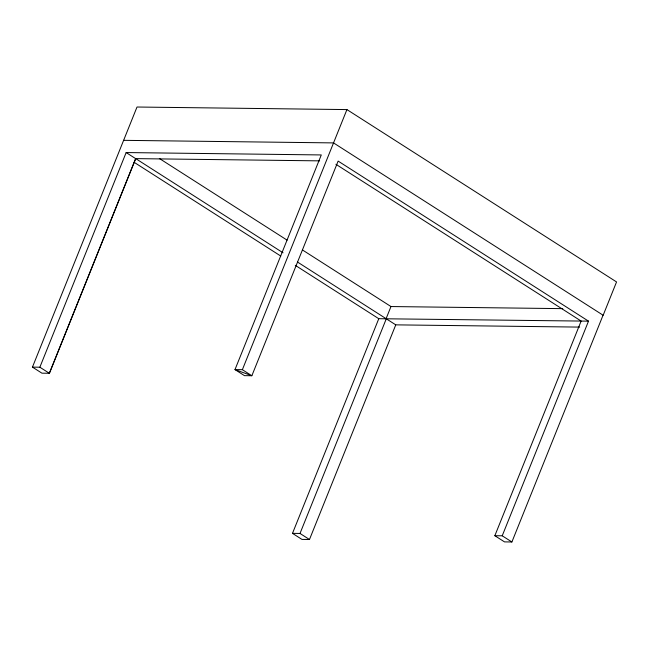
<?xml version="1.0" encoding="UTF-8"?>
<svg xmlns="http://www.w3.org/2000/svg" width="649" height="649" viewBox="0 0 649 649"><rect width="100%" height="100%" fill="white"/><g stroke="black" fill="none" stroke-linecap="round" stroke-linejoin="round"><path stroke-width="0.97" d="M283.053 252.802L135.73 158.616L49.438 373.272L41.925 373.175L32.45 367.123L137.012 107.02L346.931 109.584L616.55 281.942L603.156 315.26L333.537 142.902L123.618 140.338M32.45 367.123L39.857 367.212L126.149 152.556L321.287 154.941L234.995 369.589L244.47 375.649L251.853 375.739L338.137 161.09L588.513 321.15L502.221 535.798L494.846 535.709L581.139 321.06L335.874 164.262M319.649 160.863L135.625 158.616L49.332 373.264L39.857 367.212M242.377 369.679L251.853 375.739L234.995 369.589L242.377 369.679L346.931 109.584M579.687 327.104L395.768 324.857L309.484 539.506L301.963 539.416L292.488 533.356L378.781 318.708L588.513 321.15M386.098 318.675L390.982 306.547L562.772 308.64M292.488 533.356L300.008 533.454L386.293 318.797M494.846 535.709L504.516 541.891L511.891 541.98L603.059 315.195M159.338 158.461L287.085 240.13M302.41 249.93L390.982 306.547M297.534 262.058L395.768 324.857M126.149 152.556L135.625 158.616M134.181 162.339L280.766 256.055M295.254 265.311L378.781 318.708M502.221 535.798L511.891 541.98M300.008 533.454L309.484 539.506"/></g></svg>
